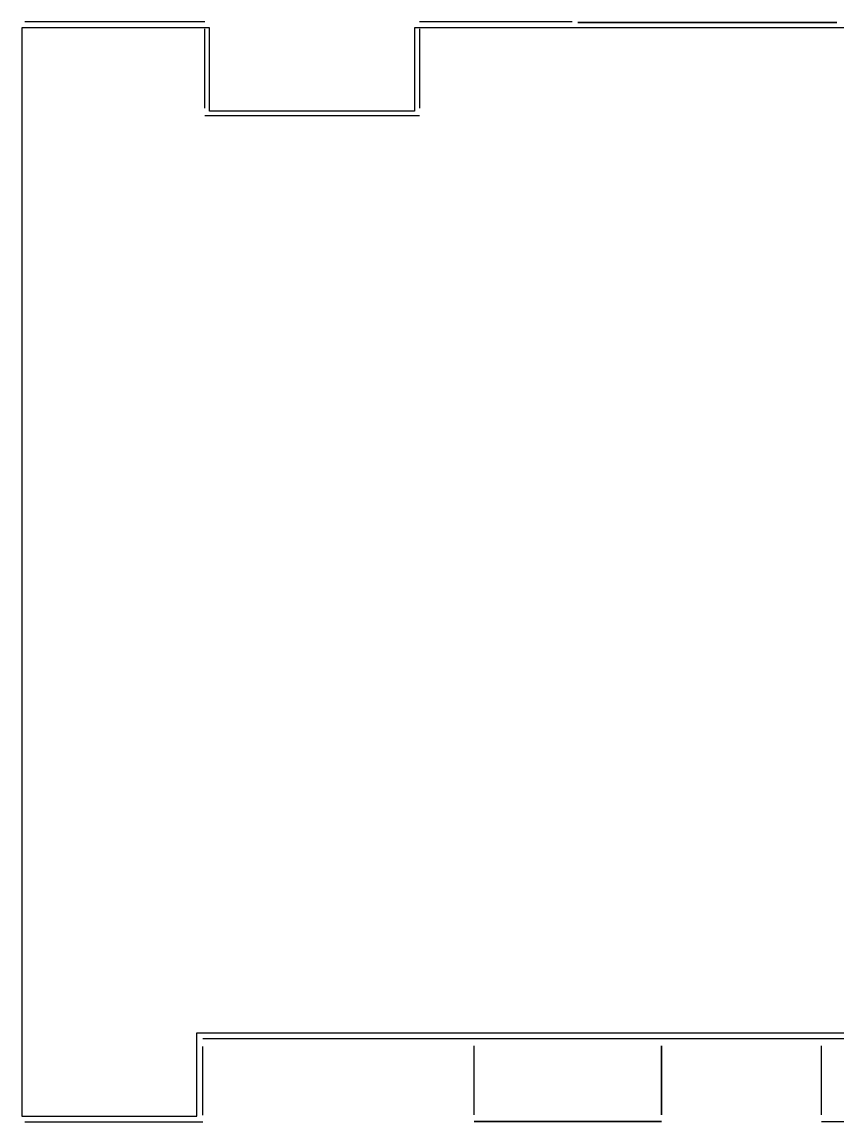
# Model space of a CAD drawing. Header units: millimetres. Extents: x 209 to 37396, y 105 to 19896.
# Drawn here: x 209 to 14874, y 105 to 19896 of the extents above; entities that cross this region are included whole.
import ezdxf

# ---------------------------------------------------------------- set-up
doc = ezdxf.new("R2010")
doc.units = ezdxf.units.MM
for name, color, linetype in [('ALFEIZAR (NO PASANTE)', 7, 'Continuous'), ('ALFEIZAR (PASANTE)', 7, 'Continuous'), ('DINTEL (NO PASANTE)', 7, 'Continuous'), ('DINTEL (PASANTE)', 7, 'Continuous'), ('DURMIENTE (NO PASANTE)', 7, 'Continuous'), ('INPUT ARISTAS SUP. FORJADOS', 7, 'Continuous'), ('LÍNEA COTA DE NIVEL (NO PASANTE)', 7, 'Continuous'), ('LÍNEA COTA DE NIVEL (PASANTE)', 7, 'Continuous'), ('MONTANTES CORTOS (NO PASANTE)', 7, 'Continuous'), ('MONTANTES CORTOS (PASANTE)', 7, 'Continuous'), ('MONTANTES DE ESQUINA (NO PASANTE)', 7, 'Continuous'), ('MONTANTES DE ESQUINA (PASANTE)', 7, 'Continuous'), ('MONTANTES LARGOS (NO PASANTE)', 7, 'Continuous'), ('MONTANTES LARGOS (PASANTE)', 7, 'Continuous'), ('MONTANTES SIMPLES HUECOS (NO PASANTE)', 7, 'Continuous'), ('MONTANTES SIMPLES HUECOS (PASANTE)', 7, 'Continuous'), ('MONTANTES UNION (PASANTE)', 7, 'Continuous'), ('TESTERO (NO PASANTE)', 7, 'Continuous'), ('TESTERO (PASANTE)', 7, 'Continuous')]:
    doc.layers.add(name, color=color, linetype=linetype)
doc.layers.add('DURMIENTE (PASANTE)', color=7, linetype='Continuous', plot=False)

msp = doc.modelspace()

# ---------------------------------------------------------------- linework, layer by layer
at = {"layer": 'ALFEIZAR (NO PASANTE)', "color": 212, "true_color": 0xe300e3}
for p, q in [((3499, 18618, 14340), (3499, 19628, 14340)), ((3499, 18618, 10890), (3499, 19628, 10890)), ((3499, 18618, 7440), (3499, 19628, 7440)), ((3499, 18618, 17790), (3499, 19628, 17790)), ((5290, 18206, 4090), (3930, 18206, 4090)), ((5290, 18206, 15290), (3930, 18206, 15290)), ((5290, 18206, 11840), (3930, 18206, 11840)), ((5290, 18206, 8390), (3930, 18206, 8390)), ((5290, 18206, 18740), (3930, 18206, 18740)), ((7359, 18206, 15290), (6024, 18206, 15290)), ((7359, 18206, 11840), (6024, 18206, 11840)), ((7359, 18206, 8390), (6024, 18206, 8390)), ((7359, 18206, 18740), (6024, 18206, 18740)), ((11714, 379, 4015), (11714, 1389, 4015)), ((9171, 111, 4065), (10781, 111, 4065))]:
    msp.add_line(p, q, dxfattribs=at)
at = {"layer": 'ALFEIZAR (PASANTE)', "color": 212, "true_color": 0xe300e3}
for p, q in [((2525, 19896, 4090), (915, 19896, 4090)), ((2525, 19896, 14440), (915, 19896, 14440)), ((2525, 19896, 17890), (915, 19896, 17890)), ((9948, 19896, 4090), (8338, 19896, 4090)), ((9948, 19896, 14440), (8338, 19896, 14440)), ((9948, 19896, 17890), (8338, 19896, 17890)), ((10842, 19889, 20465), (11692, 19889, 20465)), ((10842, 19889, 6670), (11692, 19889, 6670)), ((10842, 19889, 10120), (11692, 19889, 10120)), ((10842, 19889, 13570), (11692, 19889, 13570)), ((10842, 19889, 3215), (11692, 19889, 3215)), ((10842, 19889, 17020), (11692, 19889, 17020)), ((13392, 19889, 5635), (14242, 19889, 5635)), ((13392, 19889, 12535), (14242, 19889, 12535)), ((13392, 19889, 2180), (14242, 19889, 2180)), ((13392, 19889, 9085), (14242, 19889, 9085)), ((13392, 19889, 15985), (14242, 19889, 15985)), ((13392, 19889, 19430), (14242, 19889, 19430)), ((3844, 1604, 15290), (5354, 1604, 15290)), ((3844, 1604, 11840), (5354, 1604, 11840)), ((3844, 1604, 8390), (5354, 1604, 8390)), ((3844, 1604, 18740), (5354, 1604, 18740)), ((5618, 1604, 15290), (7728, 1604, 15290)), ((5618, 1604, 11840), (7728, 1604, 11840)), ((5618, 1604, 8390), (7728, 1604, 8390)), ((5618, 1604, 18740), (7728, 1604, 18740)), ((8993, 1604, 11840), (11103, 1604, 11840)), ((8993, 1604, 18740), (11103, 1604, 18740)), ((11852, 1604, 15290), (13962, 1604, 15290)), ((11852, 1604, 8390), (13962, 1604, 8390)), ((11852, 1604, 4940), (13962, 1604, 4940)), ((3460, 452, 3990), (3460, 1462, 3990)), ((910, 105, 4090), (2520, 105, 4090))]:
    msp.add_line(p, q, dxfattribs=at)
at = {"layer": 'DINTEL (NO PASANTE)', "color": 181, "true_color": 0xa18eff}
for p, q in [((3499, 18568, 6485), (3499, 19678, 6485)), ((3499, 18618, 16825), (3499, 19628, 16825)), ((3499, 18618, 13375), (3499, 19628, 13375)), ((3499, 18618, 9925), (3499, 19628, 9925)), ((3499, 18618, 20275), (3499, 19628, 20275)), ((7359, 19678, 6485), (7359, 18568, 6485)), ((5290, 18206, 6475), (3930, 18206, 6475)), ((5290, 18206, 16825), (3930, 18206, 16825)), ((5290, 18206, 13375), (3930, 18206, 13375)), ((5290, 18206, 9925), (3930, 18206, 9925)), ((5290, 18206, 20275), (3930, 18206, 20275)), ((7359, 18206, 16825), (6024, 18206, 16825)), ((7359, 18206, 13375), (6024, 18206, 13375)), ((7359, 18206, 9925), (6024, 18206, 9925)), ((7359, 18206, 20275), (6024, 18206, 20275)), ((3844, 1604, 6475), (5354, 1604, 6475)), ((5618, 1604, 6475), (7728, 1604, 6475)), ((11714, 379, 6475), (11714, 1389, 6475)), ((9171, 111, 6475), (10781, 111, 6475))]:
    msp.add_line(p, q, dxfattribs=at)
at = {"layer": 'DINTEL (NO PASANTE)', "color": 212, "true_color": 0xe300e3}
for p, q in [((3844, 1604, 4940), (5354, 1604, 4940)), ((5618, 1604, 4940), (7728, 1604, 4940))]:
    msp.add_line(p, q, dxfattribs=at)
at = {"layer": 'DINTEL (PASANTE)', "color": 181, "true_color": 0xa18eff}
for p, q in [((2525, 19896, 6475), (915, 19896, 6475)), ((2525, 19896, 16825), (915, 19896, 16825)), ((2525, 19896, 13375), (915, 19896, 13375)), ((2525, 19896, 9925), (915, 19896, 9925)), ((2525, 19896, 20275), (915, 19896, 20275)), ((9948, 19896, 6475), (8338, 19896, 6475)), ((9948, 19896, 16825), (8338, 19896, 16825)), ((9948, 19896, 13375), (8338, 19896, 13375)), ((9948, 19896, 9925), (8338, 19896, 9925)), ((9948, 19896, 20275), (8338, 19896, 20275)), ((10842, 19889, 21800), (11692, 19889, 21800)), ((10842, 19889, 4550), (11692, 19889, 4550)), ((10842, 19889, 11455), (11692, 19889, 11455)), ((10842, 19889, 14905), (11692, 19889, 14905)), ((10842, 19889, 8005), (11692, 19889, 8005)), ((10842, 19889, 18355), (11692, 19889, 18355)), ((13392, 19889, 13870), (14242, 19889, 13870)), ((13392, 19889, 3515), (14242, 19889, 3515)), ((13392, 19889, 6970), (14242, 19889, 6970)), ((13392, 19889, 20765), (14242, 19889, 20765)), ((13392, 19889, 10420), (14242, 19889, 10420)), ((13392, 19889, 17320), (14242, 19889, 17320)), ((3844, 1604, 16825), (5354, 1604, 16825)), ((3844, 1604, 13375), (5354, 1604, 13375)), ((3844, 1604, 9925), (5354, 1604, 9925)), ((3844, 1604, 20275), (5354, 1604, 20275)), ((5618, 1604, 16825), (7728, 1604, 16825)), ((5618, 1604, 13375), (7728, 1604, 13375)), ((5618, 1604, 9925), (7728, 1604, 9925)), ((5618, 1604, 20275), (7728, 1604, 20275)), ((8993, 1604, 16835), (11103, 1604, 16835)), ((8993, 1604, 13375), (11103, 1604, 13375)), ((8993, 1604, 9935), (11103, 1604, 9935)), ((8993, 1604, 20275), (11103, 1604, 20275)), ((11852, 1604, 16825), (13962, 1604, 16825)), ((11852, 1604, 13385), (13962, 1604, 13385)), ((11852, 1604, 20285), (13962, 1604, 20285)), ((11852, 1604, 9925), (13962, 1604, 9925)), ((11852, 1604, 6475), (13962, 1604, 6475)), ((3460, 452, 6475), (3460, 1462, 6475)), ((3460, 452, 16835), (3460, 1462, 16835)), ((3460, 452, 13385), (3460, 1462, 13385)), ((3460, 452, 9935), (3460, 1462, 9935)), ((3460, 452, 20285), (3460, 1462, 20285)), ((910, 105, 6475), (2520, 105, 6475)), ((910, 105, 16825), (2520, 105, 16825)), ((910, 105, 13375), (2520, 105, 13375)), ((910, 105, 9925), (2520, 105, 9925)), ((910, 105, 20275), (2520, 105, 20275))]:
    msp.add_line(p, q, dxfattribs=at)
at = {"layer": 'DURMIENTE (NO PASANTE)', "color": 1, "true_color": 0xff0000}
for p, q in [((3499, 18348, 3850), (3499, 19776, 3850)), ((3499, 18348, 14230), (3499, 19776, 14230)), ((3499, 18348, 10780), (3499, 19776, 10780)), ((3499, 18348, 7330), (3499, 19776, 7330)), ((3499, 18348, 17680), (3499, 19776, 17680)), ((7359, 19776, 3850), (7359, 18348, 3850)), ((7359, 19776, 14230), (7359, 18348, 14230)), ((7359, 19776, 10780), (7359, 18348, 10780)), ((7359, 19776, 7330), (7359, 18348, 7330)), ((7359, 19776, 17680), (7359, 18348, 17680)), ((7359, 18206, 3850), (3499, 18206, 3850)), ((7359, 18206, 14230), (3499, 18206, 14230)), ((7359, 18206, 10780), (3499, 18206, 10780)), ((7359, 18206, 7330), (3499, 18206, 7330)), ((7359, 18206, 17680), (3499, 18206, 17680)), ((3460, 1604, 3850), (8200, 1604, 3850)), ((8347, 236, 3850), (8347, 1476, 3850)), ((11714, 236, 3850), (11714, 1476, 3850)), ((14597, 236, 3900), (14597, 1476, 3900)), ((8347, 111, 3850), (11714, 111, 3850)), ((14597, 111, 3900), (17964, 111, 3900))]:
    msp.add_line(p, q, dxfattribs=at)
at = {"layer": 'DURMIENTE (PASANTE)', "color": 1, "true_color": 0xff0000}
for p, q in [((3499, 19896, 3850), (259, 19896, 3850)), ((3499, 19896, 14350), (259, 19896, 14350)), ((3499, 19896, 10900), (259, 19896, 10900)), ((3499, 19896, 7450), (259, 19896, 7450)), ((3499, 19896, 17800), (259, 19896, 17800)), ((10110, 19896, 3850), (7359, 19896, 3850)), ((10110, 19896, 14350), (7359, 19896, 14350)), ((10110, 19896, 10900), (7359, 19896, 10900)), ((10110, 19896, 7450), (7359, 19896, 7450)), ((10110, 19896, 17800), (7359, 19896, 17800)), ((10211, 19889, 1465), (14874, 19889, 1465)), ((10211, 19889, 11940), (14874, 19889, 11940)), ((10211, 19889, 8490), (14874, 19889, 8490)), ((10211, 19889, 22535), (14874, 19889, 22535)), ((10211, 19889, 15390), (14874, 19889, 15390)), ((10211, 19889, 5040), (14874, 19889, 5040)), ((10211, 19889, 18840), (14874, 19889, 18840)), ((3460, 1604, 14350), (8525, 1604, 14350)), ((3460, 1604, 10900), (8525, 1604, 10900)), ((3460, 1604, 7450), (8525, 1604, 7450)), ((3460, 1604, 17800), (8525, 1604, 17800)), ((8625, 1604, 14350), (11635, 1604, 14350)), ((8625, 1604, 10900), (11635, 1604, 10900)), ((8625, 1604, 7450), (11635, 1604, 7450)), ((8625, 1604, 17800), (11635, 1604, 17800)), ((11735, 1604, 14350), (15025, 1604, 14350)), ((11735, 1604, 10900), (15025, 1604, 10900)), ((11735, 1604, 17800), (15025, 1604, 17800)), ((11735, 1604, 7450), (15025, 1604, 7450)), ((11735, 1604, 3850), (14493, 1604, 3850)), ((3460, 225, 3850), (3460, 1462, 3850)), ((3460, 225, 14350), (3460, 1462, 14350)), ((3460, 225, 10900), (3460, 1462, 10900)), ((3460, 225, 7450), (3460, 1462, 7450)), ((3460, 225, 17800), (3460, 1462, 17800)), ((259, 105, 3850), (3460, 105, 3850)), ((259, 105, 14350), (3460, 105, 14350)), ((259, 105, 10900), (3460, 105, 10900)), ((259, 105, 7450), (3460, 105, 7450)), ((259, 105, 17800), (3460, 105, 17800))]:
    msp.add_line(p, q, dxfattribs=at)
at = {"layer": 'INPUT ARISTAS SUP. FORJADOS', "color": 200, "true_color": 0xae00ff}
for points in [[(3355, 210), (3355, 1709), (11666, 1709), (11781, 1709), (14530, 1709), (18031, 1709), (25744, 1709), (25858, 1709), (34145, 1709), (34145, 210), (37291, 210), (37291, 19791), (34145, 19791), (34145, 18291), (25744, 18291), (17891, 18291), (17891, 19791), (7274, 19791), (7274, 18291), (3584, 18291), (3584, 19791), (209, 19791), (209, 210)], [(3355, 210), (3355, 1709), (34145, 1709), (34145, 210), (37291, 210), (37291, 19791), (34145, 19791), (34145, 18291), (17891, 18291), (17891, 19791), (7274, 19791), (7274, 18291), (3584, 18291), (3584, 19791), (209, 19791), (209, 210)], [(3355, 210), (3355, 1709), (34145, 1709), (34145, 210), (37291, 210), (37291, 19791), (34145, 19791), (34145, 18291), (17891, 18291), (17891, 19791), (7274, 19791), (7274, 18291), (3584, 18291), (3584, 19791), (209, 19791), (209, 210)], [(3355, 210), (3355, 1709), (34145, 1709), (34145, 210), (37291, 210), (37291, 19791), (34145, 19791), (34145, 18291), (17891, 18291), (17891, 19791), (7274, 19791), (7274, 18291), (3584, 18291), (3584, 19791), (209, 19791), (209, 210)], [(3355, 210), (3355, 1709), (34145, 1709), (34145, 210), (37291, 210), (37291, 19791), (34145, 19791), (34145, 18291), (17891, 18291), (17891, 19791), (7274, 19791), (7274, 18291), (3584, 18291), (3584, 19791), (209, 19791), (209, 210)], [(3355, 209), (3355, 1709), (11666, 1709), (11781, 1709), (14530, 1709), (18031, 1709), (25744, 1709), (25858, 1709), (34145, 1709), (34145, 209), (37291, 209), (37291, 19791), (34145, 19791), (34145, 18291), (25744, 18291), (17891, 18291), (17891, 19791), (7274, 19791), (7274, 18291), (3584, 18291), (3584, 19791), (209, 19791), (209, 209)]]:
    msp.add_lwpolyline(points, close=True, dxfattribs=at)
at = {"layer": 'LÍNEA COTA DE NIVEL (NO PASANTE)', "color": 120, "true_color": 0x00ffcc}
for p, q in [((3499, 18348, 18920), (3499, 19776, 18920)), ((3499, 18348, 15470), (3499, 19776, 15470)), ((3499, 18348, 12020), (3499, 19776, 12020)), ((3499, 18348, 8570), (3499, 19776, 8570)), ((3499, 18348, 5150), (3499, 19776, 5150)), ((7359, 19776, 18920), (7359, 18348, 18920)), ((7359, 19776, 15470), (7359, 18348, 15470)), ((7359, 19776, 12020), (7359, 18348, 12020)), ((7359, 19776, 8570), (7359, 18348, 8570)), ((7359, 19776, 5150), (7359, 18348, 5150)), ((7359, 18206, 18920), (3499, 18206, 18920)), ((7359, 18206, 15470), (3499, 18206, 15470)), ((7359, 18206, 12020), (3499, 18206, 12020)), ((7359, 18206, 8570), (3499, 18206, 8570)), ((7359, 18206, 5150), (3499, 18206, 5150)), ((3460, 1604, 5150), (8200, 1604, 5150)), ((8347, 236, 5100), (8347, 1476, 5100)), ((11714, 1476, 5100), (11714, 236, 5100)), ((14597, 236, 5150), (14597, 1476, 5150)), ((11714, 111, 5100), (8347, 111, 5100)), ((14597, 111, 5150), (17964, 111, 5150))]:
    msp.add_line(p, q, dxfattribs=at)
at = {"layer": 'LÍNEA COTA DE NIVEL (PASANTE)', "color": 120, "true_color": 0x00ffcc}
for p, q in [((3499, 19896, 18920), (259, 19896, 18920)), ((3499, 19896, 15470), (259, 19896, 15470)), ((3499, 19896, 12020), (259, 19896, 12020)), ((3499, 19896, 8570), (259, 19896, 8570)), ((3499, 19896, 5150), (259, 19896, 5150)), ((10110, 19896, 18920), (7359, 19896, 18920)), ((10110, 19896, 15470), (7359, 19896, 15470)), ((10110, 19896, 12020), (7359, 19896, 12020)), ((10110, 19896, 8570), (7359, 19896, 8570)), ((10110, 19896, 5150), (7359, 19896, 5150)), ((14874, 19889, 20045), (10211, 19889, 20045)), ((14874, 19889, 16590), (10211, 19889, 16590)), ((14874, 19889, 13140), (10211, 19889, 13140)), ((14874, 19889, 9690), (10211, 19889, 9690)), ((14874, 19889, 6240), (10211, 19889, 6240)), ((14874, 19889, 2665), (10211, 19889, 2665)), ((3460, 1604, 18920), (34040, 1604, 18920)), ((3460, 1604, 15470), (34040, 1604, 15470)), ((3460, 1604, 12020), (34040, 1604, 12020)), ((3460, 1604, 8570), (34040, 1604, 8570)), ((11735, 1604, 5150), (14493, 1604, 5150)), ((3460, 225, 18920), (3460, 1462, 18920)), ((3460, 225, 15470), (3460, 1462, 15470)), ((3460, 225, 12020), (3460, 1462, 12020)), ((3460, 225, 8570), (3460, 1462, 8570)), ((3460, 225, 5150), (3460, 1462, 5150)), ((259, 105, 18920), (3460, 105, 18920)), ((259, 105, 15470), (3460, 105, 15470)), ((259, 105, 12020), (3460, 105, 12020)), ((259, 105, 8570), (3460, 105, 8570)), ((259, 105, 5150), (3460, 105, 5150))]:
    msp.add_line(p, q, dxfattribs=at)
at = {"layer": 'MONTANTES CORTOS (NO PASANTE)', "color": 180, "true_color": 0x3a00ff}
for p, q in [((3499, 19628, 6475), (3499, 19628, 6895)), ((7359, 19555, 6475), (7359, 19555, 6895)), ((3499, 19335, 6475), (3499, 19335, 6895)), ((3499, 19335, 16825), (3499, 19335, 17245)), ((3499, 19335, 14230), (3499, 19335, 14340)), ((3499, 19335, 13375), (3499, 19335, 13795)), ((3499, 19335, 10780), (3499, 19335, 10890)), ((3499, 19335, 9925), (3499, 19335, 10345)), ((3499, 19335, 7330), (3499, 19335, 7440)), ((3499, 19335, 20275), (3499, 19335, 21070)), ((3499, 19335, 17680), (3499, 19335, 17790)), ((7359, 19062, 6475), (7359, 19062, 6895)), ((3499, 18710, 6475), (3499, 18710, 6895)), ((3499, 18710, 16825), (3499, 18710, 17245)), ((3499, 18710, 14230), (3499, 18710, 14340)), ((3499, 18710, 13375), (3499, 18710, 13795)), ((3499, 18710, 10780), (3499, 18710, 10890)), ((3499, 18710, 9925), (3499, 18710, 10345)), ((3499, 18710, 7330), (3499, 18710, 7440)), ((3499, 18710, 20275), (3499, 18710, 21070)), ((3499, 18710, 17680), (3499, 18710, 17790)), ((3499, 18618, 6475), (3499, 18618, 6895)), ((4305, 18206, 6475), (4305, 18206, 6895)), ((4305, 18206, 3850), (4305, 18206, 4090)), ((4305, 18206, 16825), (4305, 18206, 17245)), ((4305, 18206, 14230), (4305, 18206, 15290)), ((4305, 18206, 13375), (4305, 18206, 13795)), ((4305, 18206, 10780), (4305, 18206, 11840)), ((4305, 18206, 9925), (4305, 18206, 10345)), ((4305, 18206, 7330), (4305, 18206, 8390)), ((4305, 18206, 20275), (4305, 18206, 21070)), ((4305, 18206, 17680), (4305, 18206, 18740)), ((4681, 18206, 6475), (4681, 18206, 6895)), ((4681, 18206, 3850), (4681, 18206, 4090)), ((4681, 18206, 16825), (4681, 18206, 17245)), ((4681, 18206, 14230), (4681, 18206, 15290)), ((4681, 18206, 13375), (4681, 18206, 13795)), ((4681, 18206, 10780), (4681, 18206, 11840)), ((4681, 18206, 9925), (4681, 18206, 10345)), ((4681, 18206, 7330), (4681, 18206, 8390)), ((4681, 18206, 20275), (4681, 18206, 21070)), ((4681, 18206, 17680), (4681, 18206, 18740)), ((6606, 18206, 16825), (6606, 18206, 17245)), ((6606, 18206, 14230), (6606, 18206, 15290)), ((6606, 18206, 13375), (6606, 18206, 13795)), ((6606, 18206, 10780), (6606, 18206, 11840)), ((6606, 18206, 9925), (6606, 18206, 10345)), ((6606, 18206, 7330), (6606, 18206, 8390)), ((6606, 18206, 20275), (6606, 18206, 21070)), ((6606, 18206, 17680), (6606, 18206, 18740)), ((7189, 18206, 16825), (7189, 18206, 17245)), ((7189, 18206, 14230), (7189, 18206, 15290)), ((7189, 18206, 13375), (7189, 18206, 13795)), ((7189, 18206, 10780), (7189, 18206, 11840)), ((7189, 18206, 9925), (7189, 18206, 10345)), ((7189, 18206, 7330), (7189, 18206, 8390)), ((7189, 18206, 20275), (7189, 18206, 21070)), ((7189, 18206, 17680), (7189, 18206, 18740)), ((4327, 1604, 6475), (4327, 1604, 6895)), ((4327, 1604, 3850), (4327, 1604, 4940)), ((4810, 1604, 6475), (4810, 1604, 6895)), ((4810, 1604, 3850), (4810, 1604, 4940)), ((6064, 1604, 6475), (6064, 1604, 6895)), ((6064, 1604, 3850), (6064, 1604, 4940)), ((6691, 1604, 6475), (6691, 1604, 6895)), ((6691, 1604, 3850), (6691, 1604, 4940)), ((7318, 1604, 6475), (7318, 1604, 6895)), ((7318, 1604, 3850), (7318, 1604, 4940)), ((11714, 1217, 6475), (11714, 1217, 6895)), ((11714, 798, 6475), (11714, 798, 6895)), ((9307, 111, 3850), (9307, 111, 4065)), ((9307, 111, 6475), (9307, 111, 6895)), ((9934, 111, 3850), (9934, 111, 4065)), ((9934, 111, 6475), (9934, 111, 6895)), ((10563, 111, 3850), (10563, 111, 4065)), ((10563, 111, 6475), (10563, 111, 6895))]:
    msp.add_line(p, q, dxfattribs=at)
at = {"layer": 'MONTANTES CORTOS (PASANTE)', "color": 180, "true_color": 0x3a00ff}
for p, q in [((1466, 19896, 6475), (1466, 19896, 7325)), ((1466, 19896, 3850), (1466, 19896, 4090)), ((1466, 19896, 16825), (1466, 19896, 17675)), ((1466, 19896, 13375), (1466, 19896, 14225)), ((1466, 19896, 9925), (1466, 19896, 10775)), ((1466, 19896, 20275), (1466, 19896, 21045)), ((1996, 19896, 6475), (1996, 19896, 7325)), ((1996, 19896, 3850), (1996, 19896, 4090)), ((1996, 19896, 16825), (1996, 19896, 17675)), ((1996, 19896, 13375), (1996, 19896, 14225)), ((1996, 19896, 9925), (1996, 19896, 10775)), ((1996, 19896, 20275), (1996, 19896, 21045)), ((8519, 19896, 6475), (8519, 19896, 7325)), ((8519, 19896, 3850), (8519, 19896, 4090)), ((8519, 19896, 16825), (8519, 19896, 17675)), ((8519, 19896, 13375), (8519, 19896, 14225)), ((8519, 19896, 9925), (8519, 19896, 10775)), ((8519, 19896, 20275), (8519, 19896, 21045)), ((9146, 19896, 6475), (9146, 19896, 7325)), ((9146, 19896, 3850), (9146, 19896, 4090)), ((9146, 19896, 16825), (9146, 19896, 17675)), ((9146, 19896, 13375), (9146, 19896, 14225)), ((9146, 19896, 9925), (9146, 19896, 10775)), ((9146, 19896, 20275), (9146, 19896, 21045)), ((9773, 19896, 6475), (9773, 19896, 7325)), ((9773, 19896, 3850), (9773, 19896, 4090)), ((9773, 19896, 16825), (9773, 19896, 17675)), ((9773, 19896, 13375), (9773, 19896, 14225)), ((9773, 19896, 9925), (9773, 19896, 10775)), ((9773, 19896, 20275), (9773, 19896, 21045)), ((11418, 19889, 11940), (11418, 19889, 13570)), ((11418, 19889, 18840), (11418, 19889, 20465)), ((11418, 19889, 21800), (11418, 19889, 22410)), ((11418, 19889, 1465), (11418, 19889, 3215)), ((11418, 19889, 8490), (11418, 19889, 10120)), ((11418, 19889, 11455), (11418, 19889, 11815)), ((11418, 19889, 4550), (11418, 19889, 4915)), ((11418, 19889, 14905), (11418, 19889, 15265)), ((11418, 19889, 15390), (11418, 19889, 17020)), ((11418, 19889, 18355), (11418, 19889, 18715)), ((11418, 19889, 8005), (11418, 19889, 8365)), ((11418, 19889, 5040), (11418, 19889, 6670)), ((13926, 19889, 1465), (13926, 19889, 2180)), ((13926, 19889, 5040), (13926, 19889, 5635)), ((13926, 19889, 3515), (13926, 19889, 4915)), ((13926, 19889, 11940), (13926, 19889, 12535)), ((13926, 19889, 18840), (13926, 19889, 19430)), ((13926, 19889, 20765), (13926, 19889, 22410)), ((13926, 19889, 8490), (13926, 19889, 9085)), ((13926, 19889, 10420), (13926, 19889, 11815)), ((13926, 19889, 13870), (13926, 19889, 15265)), ((13926, 19889, 15390), (13926, 19889, 15985)), ((13926, 19889, 17320), (13926, 19889, 18715)), ((13926, 19889, 6970), (13926, 19889, 8365)), ((4327, 1604, 16825), (4327, 1604, 17675)), ((4327, 1604, 14350), (4327, 1604, 15290)), ((4327, 1604, 13375), (4327, 1604, 14225)), ((4327, 1604, 10900), (4327, 1604, 11840)), ((4327, 1604, 9925), (4327, 1604, 10775)), ((4327, 1604, 7450), (4327, 1604, 8390)), ((4327, 1604, 20275), (4327, 1604, 21045)), ((4327, 1604, 17800), (4327, 1604, 18740)), ((4810, 1604, 16825), (4810, 1604, 17675)), ((4810, 1604, 14350), (4810, 1604, 15290)), ((4810, 1604, 13375), (4810, 1604, 14225)), ((4810, 1604, 10900), (4810, 1604, 11840)), ((4810, 1604, 9925), (4810, 1604, 10775)), ((4810, 1604, 7450), (4810, 1604, 8390)), ((4810, 1604, 20275), (4810, 1604, 21045)), ((4810, 1604, 17800), (4810, 1604, 18740)), ((6064, 1604, 16825), (6064, 1604, 17675)), ((6064, 1604, 14350), (6064, 1604, 15290)), ((6064, 1604, 13375), (6064, 1604, 14225)), ((6064, 1604, 10900), (6064, 1604, 11840)), ((6064, 1604, 9925), (6064, 1604, 10775)), ((6064, 1604, 7450), (6064, 1604, 8390)), ((6064, 1604, 20275), (6064, 1604, 21045)), ((6064, 1604, 17800), (6064, 1604, 18740)), ((6691, 1604, 16825), (6691, 1604, 17675)), ((6691, 1604, 14350), (6691, 1604, 15290)), ((6691, 1604, 13375), (6691, 1604, 14225)), ((6691, 1604, 10900), (6691, 1604, 11840)), ((6691, 1604, 9925), (6691, 1604, 10775)), ((6691, 1604, 7450), (6691, 1604, 8390)), ((6691, 1604, 20275), (6691, 1604, 21045)), ((6691, 1604, 17800), (6691, 1604, 18740)), ((7318, 1604, 16825), (7318, 1604, 17675)), ((7318, 1604, 14350), (7318, 1604, 15290)), ((7318, 1604, 13375), (7318, 1604, 14225)), ((7318, 1604, 10900), (7318, 1604, 11840)), ((7318, 1604, 9925), (7318, 1604, 10775)), ((7318, 1604, 7450), (7318, 1604, 8390)), ((7318, 1604, 20275), (7318, 1604, 21045)), ((7318, 1604, 17800), (7318, 1604, 18740)), ((9171, 1604, 16825), (9171, 1604, 17675)), ((9171, 1604, 13375), (9171, 1604, 14225)), ((9171, 1604, 10900), (9171, 1604, 11840)), ((9171, 1604, 9925), (9171, 1604, 10775)), ((9171, 1604, 20275), (9171, 1604, 21045)), ((9171, 1604, 17800), (9171, 1604, 18740)), ((9799, 1604, 16825), (9799, 1604, 17675)), ((9799, 1604, 13375), (9799, 1604, 14225)), ((9799, 1604, 10900), (9799, 1604, 11840)), ((9799, 1604, 9925), (9799, 1604, 10775)), ((9799, 1604, 20275), (9799, 1604, 21045)), ((9799, 1604, 17800), (9799, 1604, 18740)), ((10428, 1604, 16825), (10428, 1604, 17675)), ((10428, 1604, 13375), (10428, 1604, 14225)), ((10428, 1604, 10900), (10428, 1604, 11840)), ((10428, 1604, 9925), (10428, 1604, 10775)), ((10428, 1604, 20275), (10428, 1604, 21045)), ((10428, 1604, 17800), (10428, 1604, 18740)), ((10781, 1604, 16825), (10781, 1604, 17675)), ((10781, 1604, 13375), (10781, 1604, 14225)), ((10781, 1604, 10900), (10781, 1604, 11840)), ((10781, 1604, 9925), (10781, 1604, 10775)), ((10781, 1604, 20275), (10781, 1604, 21045)), ((10781, 1604, 17800), (10781, 1604, 18740)), ((12208, 1604, 16825), (12208, 1604, 17675)), ((12208, 1604, 14350), (12208, 1604, 15290)), ((12208, 1604, 13375), (12208, 1604, 14225)), ((12208, 1604, 20275), (12208, 1604, 21045)), ((12208, 1604, 9925), (12208, 1604, 10775)), ((12208, 1604, 7450), (12208, 1604, 8390)), ((12208, 1604, 6475), (12208, 1604, 7325)), ((12208, 1604, 3850), (12208, 1604, 4940)), ((12564, 1604, 16825), (12564, 1604, 17675)), ((12564, 1604, 14350), (12564, 1604, 15290)), ((12564, 1604, 13375), (12564, 1604, 14225)), ((12564, 1604, 20275), (12564, 1604, 21045)), ((12564, 1604, 9925), (12564, 1604, 10775)), ((12564, 1604, 7450), (12564, 1604, 8390)), ((12564, 1604, 6475), (12564, 1604, 7325)), ((12564, 1604, 3850), (12564, 1604, 4940)), ((13191, 1604, 16825), (13191, 1604, 17675)), ((13191, 1604, 14350), (13191, 1604, 15290)), ((13191, 1604, 13375), (13191, 1604, 14225)), ((13191, 1604, 20275), (13191, 1604, 21045)), ((13191, 1604, 9925), (13191, 1604, 10775)), ((13191, 1604, 7450), (13191, 1604, 8390)), ((13191, 1604, 6475), (13191, 1604, 7325)), ((13191, 1604, 3850), (13191, 1604, 4940)), ((13818, 1604, 16825), (13818, 1604, 17675)), ((13818, 1604, 14350), (13818, 1604, 15290)), ((13818, 1604, 13375), (13818, 1604, 14225)), ((13818, 1604, 20275), (13818, 1604, 21045)), ((13818, 1604, 9925), (13818, 1604, 10775)), ((13818, 1604, 7450), (13818, 1604, 8390)), ((13818, 1604, 6475), (13818, 1604, 7325)), ((13818, 1604, 3850), (13818, 1604, 4940)), ((3460, 957, 6475), (3460, 957, 7325)), ((3460, 957, 3850), (3460, 957, 3990)), ((3460, 957, 16825), (3460, 957, 17675)), ((3460, 957, 13375), (3460, 957, 14225)), ((3460, 957, 9925), (3460, 957, 10775)), ((3460, 957, 20275), (3460, 957, 21045)), ((1046, 105, 6475), (1046, 105, 7325)), ((1046, 105, 3850), (1046, 105, 4090)), ((1046, 105, 16825), (1046, 105, 17675)), ((1046, 105, 13375), (1046, 105, 14225)), ((1046, 105, 9925), (1046, 105, 10775)), ((1046, 105, 20275), (1046, 105, 21045)), ((1673, 105, 6475), (1673, 105, 7325)), ((1673, 105, 3850), (1673, 105, 4090)), ((1673, 105, 16825), (1673, 105, 17675)), ((1673, 105, 13375), (1673, 105, 14225)), ((1673, 105, 9925), (1673, 105, 10775)), ((1673, 105, 20275), (1673, 105, 21045)), ((2300, 105, 6475), (2300, 105, 7325)), ((2300, 105, 3850), (2300, 105, 4090)), ((2300, 105, 16825), (2300, 105, 17675)), ((2300, 105, 13375), (2300, 105, 14225)), ((2300, 105, 9925), (2300, 105, 10775)), ((2300, 105, 20275), (2300, 105, 21045))]:
    msp.add_line(p, q, dxfattribs=at)
at = {"layer": 'MONTANTES DE ESQUINA (NO PASANTE)', "color": 143, "true_color": 0x34b0d9}
for p, q in [((3499, 18206, 3850), (3499, 18206, 6895)), ((3499, 18206, 14230), (3499, 18206, 17245)), ((3499, 18206, 10780), (3499, 18206, 13795)), ((3499, 18206, 7330), (3499, 18206, 10345)), ((3499, 18206, 17680), (3499, 18206, 21070)), ((7359, 18206, 3850), (7359, 18206, 6895)), ((7359, 18206, 14230), (7359, 18206, 17245)), ((7359, 18206, 10780), (7359, 18206, 13795)), ((7359, 18206, 7330), (7359, 18206, 10345)), ((7359, 18206, 17680), (7359, 18206, 21070)), ((3460, 1604, 3850), (3460, 1604, 6895)), ((8200, 1604, 3850), (8200, 1604, 6895)), ((8347, 111, 3850), (8347, 111, 6895)), ((11714, 111, 3850), (11714, 111, 6895)), ((14597, 111, 3900), (14597, 111, 6945))]:
    msp.add_line(p, q, dxfattribs=at)
at = {"layer": 'MONTANTES DE ESQUINA (PASANTE)', "color": 143, "true_color": 0x34b0d9}
for p, q in [((3499, 19896, 3850), (3499, 19896, 7325)), ((3499, 19896, 14350), (3499, 19896, 17675)), ((3499, 19896, 10900), (3499, 19896, 14225)), ((3499, 19896, 7450), (3499, 19896, 10775)), ((3499, 19896, 17800), (3499, 19896, 21045)), ((7359, 19896, 3850), (7359, 19896, 7325)), ((7359, 19896, 14350), (7359, 19896, 17675)), ((7359, 19896, 10900), (7359, 19896, 14225)), ((7359, 19896, 7450), (7359, 19896, 10775)), ((7359, 19896, 17800), (7359, 19896, 21045)), ((3460, 1604, 14350), (3460, 1604, 17675)), ((3460, 1604, 10900), (3460, 1604, 14225)), ((3460, 1604, 7450), (3460, 1604, 10775)), ((3460, 1604, 17800), (3460, 1604, 21045)), ((11735, 1604, 3850), (11735, 1604, 7325)), ((14493, 1604, 3850), (14493, 1604, 7325)), ((3460, 105, 3850), (3460, 105, 7325)), ((3460, 105, 14350), (3460, 105, 17675)), ((3460, 105, 10900), (3460, 105, 14225)), ((3460, 105, 7450), (3460, 105, 10775)), ((3460, 105, 17800), (3460, 105, 21045))]:
    msp.add_line(p, q, dxfattribs=at)
at = {"layer": 'MONTANTES DE ESQUINA (PASANTE)', "color": 100, "true_color": 0x00ff25}
for p, q in [((3460, 1462, 3850), (3460, 1462, 7325)), ((3460, 1462, 14350), (3460, 1462, 17675)), ((3460, 1462, 10900), (3460, 1462, 14225)), ((3460, 1462, 7450), (3460, 1462, 10775)), ((3460, 1462, 17800), (3460, 1462, 21045)), ((3460, 225, 3850), (3460, 225, 7325)), ((3460, 225, 14350), (3460, 225, 17675)), ((3460, 225, 10900), (3460, 225, 14225)), ((3460, 225, 7450), (3460, 225, 10775)), ((3460, 225, 17800), (3460, 225, 21045))]:
    msp.add_line(p, q, dxfattribs=at)
at = {"layer": 'MONTANTES LARGOS (NO PASANTE)', "color": 100, "true_color": 0x00ff25}
for p, q in [((3499, 19776, 3850), (3499, 19776, 6895)), ((3499, 19776, 14230), (3499, 19776, 17245)), ((3499, 19776, 10780), (3499, 19776, 13795)), ((3499, 19776, 7330), (3499, 19776, 10345)), ((3499, 19776, 17680), (3499, 19776, 21070)), ((7359, 19776, 3850), (7359, 19776, 6895)), ((7359, 19776, 14230), (7359, 19776, 17245)), ((7359, 19776, 10780), (7359, 19776, 13795)), ((7359, 19776, 7330), (7359, 19776, 10345)), ((7359, 19776, 17680), (7359, 19776, 21070)), ((7359, 19555, 14230), (7359, 19555, 17245)), ((7359, 19555, 10780), (7359, 19555, 13795)), ((7359, 19555, 7330), (7359, 19555, 10345)), ((7359, 19555, 17680), (7359, 19555, 21070)), ((7359, 19062, 14230), (7359, 19062, 17245)), ((7359, 19062, 10780), (7359, 19062, 13795)), ((7359, 19062, 7330), (7359, 19062, 10345)), ((7359, 19062, 17680), (7359, 19062, 21070)), ((7359, 18568, 14230), (7359, 18568, 17245)), ((7359, 18568, 10780), (7359, 18568, 13795)), ((7359, 18568, 7330), (7359, 18568, 10345)), ((7359, 18568, 17680), (7359, 18568, 21070)), ((3499, 18348, 3850), (3499, 18348, 6895)), ((3499, 18348, 14230), (3499, 18348, 17245)), ((3499, 18348, 10780), (3499, 18348, 13795)), ((3499, 18348, 7330), (3499, 18348, 10345)), ((3499, 18348, 17680), (3499, 18348, 21070)), ((7359, 18348, 3850), (7359, 18348, 6895)), ((7359, 18348, 14230), (7359, 18348, 17245)), ((7359, 18348, 10780), (7359, 18348, 13795)), ((7359, 18348, 7330), (7359, 18348, 10345)), ((7359, 18348, 17680), (7359, 18348, 21070)), ((5612, 18206, 3850), (5612, 18206, 6895)), ((5612, 18206, 14230), (5612, 18206, 17245)), ((5612, 18206, 10780), (5612, 18206, 13795)), ((5612, 18206, 7330), (5612, 18206, 10345)), ((5612, 18206, 17680), (5612, 18206, 21070)), ((5934, 18206, 3850), (5934, 18206, 6895)), ((5934, 18206, 14230), (5934, 18206, 17245)), ((5934, 18206, 10780), (5934, 18206, 13795)), ((5934, 18206, 7330), (5934, 18206, 10345)), ((5934, 18206, 17680), (5934, 18206, 21070)), ((6024, 18206, 3850), (6024, 18206, 6895)), ((6606, 18206, 3850), (6606, 18206, 6895)), ((7189, 18206, 3850), (7189, 18206, 6895)), ((3575, 1604, 3850), (3575, 1604, 6895)), ((8126, 1604, 3850), (8126, 1604, 6895)), ((8347, 1476, 3850), (8347, 1476, 6895)), ((11714, 1476, 6895), (11714, 1476, 3850)), ((14597, 1476, 3900), (14597, 1476, 6945)), ((8347, 236, 3850), (8347, 236, 6895)), ((11714, 236, 3850), (11714, 236, 6895)), ((14597, 236, 3900), (14597, 236, 6945)), ((8625, 111, 3850), (8625, 111, 6895)), ((8993, 111, 3850), (8993, 111, 6895)), ((8993, 111, 3995), (8993, 111, 6895)), ((11103, 111, 3850), (11103, 111, 6895)), ((11420, 111, 3850), (11420, 111, 6895)), ((11635, 111, 3850), (11635, 111, 6895))]:
    msp.add_line(p, q, dxfattribs=at)
at = {"layer": 'MONTANTES LARGOS (NO PASANTE)', "color": 114, "true_color": 0x00a851}
for p, q in [((8347, 767, 3850), (8347, 767, 6895)), ((14597, 767, 3900), (14597, 767, 6945))]:
    msp.add_line(p, q, dxfattribs=at)
at = {"layer": 'MONTANTES LARGOS (PASANTE)', "color": 100, "true_color": 0x00ff25}
for p, q in [((259, 19896, 3850), (259, 19896, 7325)), ((259, 19896, 14350), (259, 19896, 17675)), ((259, 19896, 10900), (259, 19896, 14225)), ((259, 19896, 7450), (259, 19896, 10775)), ((259, 19896, 17800), (259, 19896, 21045)), ((587, 19896, 3850), (587, 19896, 7325)), ((587, 19896, 14350), (587, 19896, 17675)), ((587, 19896, 10900), (587, 19896, 14225)), ((587, 19896, 7450), (587, 19896, 10775)), ((587, 19896, 17800), (587, 19896, 21045)), ((2720, 19896, 3850), (2720, 19896, 7325)), ((2720, 19896, 14350), (2720, 19896, 17675)), ((2720, 19896, 10900), (2720, 19896, 14225)), ((2720, 19896, 7450), (2720, 19896, 10775)), ((2720, 19896, 17800), (2720, 19896, 21045)), ((3110, 19896, 3850), (3110, 19896, 7325)), ((3110, 19896, 14350), (3110, 19896, 17675)), ((3110, 19896, 10900), (3110, 19896, 14225)), ((3110, 19896, 7450), (3110, 19896, 10775)), ((3110, 19896, 17800), (3110, 19896, 21045)), ((7848, 19896, 3850), (7848, 19896, 7325)), ((7848, 19896, 14350), (7848, 19896, 17675)), ((7848, 19896, 10900), (7848, 19896, 14225)), ((7848, 19896, 7450), (7848, 19896, 10775)), ((7848, 19896, 17800), (7848, 19896, 21045)), ((10110, 19896, 3850), (10110, 19896, 7325)), ((10110, 19896, 14350), (10110, 19896, 17675)), ((10110, 19896, 10900), (10110, 19896, 14225)), ((10110, 19896, 7450), (10110, 19896, 10775)), ((10110, 19896, 17800), (10110, 19896, 21045)), ((10211, 19889, 1465), (10211, 19889, 4915)), ((10211, 19889, 18840), (10211, 19889, 22410)), ((10211, 19889, 22535), (10211, 19889, 24620)), ((10211, 19889, 11940), (10211, 19889, 15265)), ((10211, 19889, 5040), (10211, 19889, 8365)), ((10211, 19889, 8490), (10211, 19889, 11815)), ((10211, 19889, 15390), (10211, 19889, 18715)), ((10842, 19889, 22535), (10842, 19889, 24620)), ((11418, 19889, 22535), (11418, 19889, 24620)), ((11692, 19889, 22535), (11692, 19889, 24620)), ((12045, 19889, 18840), (12045, 19889, 22410)), ((12045, 19889, 22535), (12045, 19889, 24620)), ((12045, 19889, 8490), (12045, 19889, 11815)), ((12045, 19889, 11940), (12045, 19889, 15265)), ((12045, 19889, 1465), (12045, 19889, 4915)), ((12045, 19889, 15390), (12045, 19889, 18715)), ((12045, 19889, 5040), (12045, 19889, 8365)), ((12672, 19889, 1465), (12672, 19889, 4915)), ((12672, 19889, 11940), (12672, 19889, 15265)), ((12672, 19889, 18840), (12672, 19889, 22410)), ((12672, 19889, 8490), (12672, 19889, 11815)), ((12672, 19889, 22535), (12672, 19889, 24620)), ((12672, 19889, 15390), (12672, 19889, 18715)), ((12672, 19889, 5040), (12672, 19889, 8365)), ((13032, 19889, 1465), (13032, 19889, 4915)), ((13032, 19889, 18840), (13032, 19889, 22410)), ((13032, 19889, 8490), (13032, 19889, 11815)), ((13032, 19889, 11940), (13032, 19889, 15265)), ((13032, 19889, 22535), (13032, 19889, 24620)), ((13032, 19889, 15390), (13032, 19889, 18715)), ((13032, 19889, 5040), (13032, 19889, 8365)), ((13392, 19889, 22535), (13392, 19889, 24620)), ((13926, 19889, 22535), (13926, 19889, 24620)), ((14242, 19889, 22535), (14242, 19889, 24620)), ((14400, 19889, 1465), (14400, 19889, 4915)), ((14400, 19889, 5040), (14400, 19889, 8365)), ((14400, 19889, 22535), (14400, 19889, 24620)), ((14400, 19889, 8490), (14400, 19889, 11815)), ((14400, 19889, 11940), (14400, 19889, 15265)), ((14400, 19889, 15390), (14400, 19889, 18715)), ((14400, 19889, 18840), (14400, 19889, 22410)), ((14874, 19889, 5040), (14874, 19889, 8365)), ((14874, 19889, 1465), (14874, 19889, 4915)), ((14874, 19889, 18840), (14874, 19889, 22410)), ((14874, 19889, 22535), (14874, 19889, 24620)), ((14874, 19889, 8490), (14874, 19889, 11815)), ((14874, 19889, 11940), (14874, 19889, 15265)), ((14874, 19889, 15390), (14874, 19889, 18715)), ((3575, 1604, 14350), (3575, 1604, 17675)), ((3575, 1604, 10900), (3575, 1604, 14225)), ((3575, 1604, 7450), (3575, 1604, 10775)), ((3575, 1604, 17800), (3575, 1604, 21045)), ((8126, 1604, 14350), (8126, 1604, 17675)), ((8126, 1604, 10900), (8126, 1604, 14225)), ((8126, 1604, 7450), (8126, 1604, 10775)), ((8126, 1604, 17800), (8126, 1604, 21045)), ((14493, 1604, 14350), (14493, 1604, 17675)), ((14493, 1604, 10900), (14493, 1604, 14225)), ((14493, 1604, 17800), (14493, 1604, 21045)), ((14493, 1604, 7450), (14493, 1604, 10775)), ((259, 105, 3850), (259, 105, 7325)), ((259, 105, 14350), (259, 105, 17675)), ((259, 105, 10900), (259, 105, 14225)), ((259, 105, 7450), (259, 105, 10775)), ((259, 105, 17800), (259, 105, 21045)), ((585, 105, 3850), (585, 105, 7325)), ((585, 105, 14350), (585, 105, 17675)), ((585, 105, 10900), (585, 105, 14225)), ((585, 105, 7450), (585, 105, 10775)), ((585, 105, 17800), (585, 105, 21045)), ((2990, 105, 3850), (2990, 105, 7325)), ((2990, 105, 14350), (2990, 105, 17675)), ((2990, 105, 10900), (2990, 105, 14225)), ((2990, 105, 7450), (2990, 105, 10775)), ((2990, 105, 17800), (2990, 105, 21045))]:
    msp.add_line(p, q, dxfattribs=at)
at = {"layer": 'MONTANTES SIMPLES HUECOS (NO PASANTE)', "color": 30, "true_color": 0xf58c14}
for p, q in [((3499, 19678, 3850), (3499, 19678, 6895)), ((3499, 19628, 14230), (3499, 19628, 17245)), ((3499, 19628, 10780), (3499, 19628, 13795)), ((3499, 19628, 7330), (3499, 19628, 10345)), ((3499, 19628, 17680), (3499, 19628, 21070)), ((7359, 19678, 3850), (7359, 19678, 6895)), ((3499, 18618, 14230), (3499, 18618, 17245)), ((3499, 18618, 10780), (3499, 18618, 13795)), ((3499, 18618, 7330), (3499, 18618, 10345)), ((3499, 18618, 17680), (3499, 18618, 21070)), ((3499, 18568, 3850), (3499, 18568, 6895)), ((7359, 18568, 3850), (7359, 18568, 6895)), ((3930, 18206, 3850), (3930, 18206, 6895)), ((3930, 18206, 14230), (3930, 18206, 17245)), ((3930, 18206, 10780), (3930, 18206, 13795)), ((3930, 18206, 7330), (3930, 18206, 10345)), ((3930, 18206, 17680), (3930, 18206, 21070)), ((5290, 18206, 3850), (5290, 18206, 6895)), ((5290, 18206, 14230), (5290, 18206, 17245)), ((5290, 18206, 10780), (5290, 18206, 13795)), ((5290, 18206, 7330), (5290, 18206, 10345)), ((5290, 18206, 17680), (5290, 18206, 21070)), ((6024, 18206, 14230), (6024, 18206, 17245)), ((6024, 18206, 10780), (6024, 18206, 13795)), ((6024, 18206, 7330), (6024, 18206, 10345)), ((6024, 18206, 17680), (6024, 18206, 21070)), ((3844, 1604, 3850), (3844, 1604, 6895)), ((5354, 1604, 3850), (5354, 1604, 6895)), ((5618, 1604, 3850), (5618, 1604, 6895)), ((7728, 1604, 3850), (7728, 1604, 6895)), ((11714, 1389, 3850), (11714, 1389, 6895)), ((11714, 379, 3850), (11714, 379, 6895)), ((9171, 111, 3850), (9171, 111, 6895)), ((10781, 111, 3850), (10781, 111, 6895))]:
    msp.add_line(p, q, dxfattribs=at)
at = {"layer": 'MONTANTES SIMPLES HUECOS (PASANTE)', "color": 30, "true_color": 0xf58c14}
for p, q in [((915, 19896, 3850), (915, 19896, 7325)), ((915, 19896, 14350), (915, 19896, 17675)), ((915, 19896, 10900), (915, 19896, 14225)), ((915, 19896, 7450), (915, 19896, 10775)), ((915, 19896, 17800), (915, 19896, 21045)), ((2525, 19896, 3850), (2525, 19896, 7325)), ((2525, 19896, 14350), (2525, 19896, 17675)), ((2525, 19896, 10900), (2525, 19896, 14225)), ((2525, 19896, 7450), (2525, 19896, 10775)), ((2525, 19896, 17800), (2525, 19896, 21045)), ((8338, 19896, 3850), (8338, 19896, 7325)), ((8338, 19896, 14350), (8338, 19896, 17675)), ((8338, 19896, 10900), (8338, 19896, 14225)), ((8338, 19896, 7450), (8338, 19896, 10775)), ((8338, 19896, 17800), (8338, 19896, 21045)), ((9948, 19896, 3850), (9948, 19896, 7325)), ((9948, 19896, 14350), (9948, 19896, 17675)), ((9948, 19896, 10900), (9948, 19896, 14225)), ((9948, 19896, 7450), (9948, 19896, 10775)), ((9948, 19896, 17800), (9948, 19896, 21045)), ((10842, 19889, 1465), (10842, 19889, 4915)), ((10842, 19889, 8490), (10842, 19889, 11815)), ((10842, 19889, 11940), (10842, 19889, 15265)), ((10842, 19889, 15390), (10842, 19889, 18715)), ((10842, 19889, 5040), (10842, 19889, 8365)), ((10842, 19889, 18840), (10842, 19889, 22410)), ((11692, 19889, 8490), (11692, 19889, 11815)), ((11692, 19889, 1465), (11692, 19889, 4915)), ((11692, 19889, 18840), (11692, 19889, 22410)), ((11692, 19889, 11940), (11692, 19889, 15265)), ((11692, 19889, 5040), (11692, 19889, 8365)), ((11692, 19889, 15390), (11692, 19889, 18715)), ((13392, 19889, 1465), (13392, 19889, 4915)), ((13392, 19889, 8490), (13392, 19889, 11815)), ((13392, 19889, 11940), (13392, 19889, 15265)), ((13392, 19889, 15390), (13392, 19889, 18715)), ((13392, 19889, 18840), (13392, 19889, 22410)), ((13392, 19889, 5040), (13392, 19889, 8365)), ((14242, 19889, 11940), (14242, 19889, 15265)), ((14242, 19889, 5040), (14242, 19889, 8365)), ((14242, 19889, 1465), (14242, 19889, 4915)), ((14242, 19889, 8490), (14242, 19889, 11815)), ((14242, 19889, 15390), (14242, 19889, 18715)), ((14242, 19889, 18840), (14242, 19889, 22410)), ((3844, 1604, 14350), (3844, 1604, 17675)), ((3844, 1604, 10900), (3844, 1604, 14225)), ((3844, 1604, 7450), (3844, 1604, 10775)), ((3844, 1604, 17800), (3844, 1604, 21045)), ((5354, 1604, 14350), (5354, 1604, 17675)), ((5354, 1604, 10900), (5354, 1604, 14225)), ((5354, 1604, 7450), (5354, 1604, 10775)), ((5354, 1604, 17800), (5354, 1604, 21045)), ((5618, 1604, 14350), (5618, 1604, 17675)), ((5618, 1604, 10900), (5618, 1604, 14225)), ((5618, 1604, 7450), (5618, 1604, 10775)), ((5618, 1604, 17800), (5618, 1604, 21045)), ((7728, 1604, 14350), (7728, 1604, 17675)), ((7728, 1604, 10900), (7728, 1604, 14225)), ((7728, 1604, 7450), (7728, 1604, 10775)), ((7728, 1604, 17800), (7728, 1604, 21045)), ((8993, 1604, 14350), (8993, 1604, 17675)), ((8993, 1604, 10900), (8993, 1604, 14225)), ((8993, 1604, 7450), (8993, 1604, 10775)), ((8993, 1604, 17800), (8993, 1604, 21045)), ((11103, 1604, 14350), (11103, 1604, 17675)), ((11103, 1604, 10900), (11103, 1604, 14225)), ((11103, 1604, 7450), (11103, 1604, 10775)), ((11103, 1604, 17800), (11103, 1604, 21045)), ((11852, 1604, 14350), (11852, 1604, 17675)), ((11852, 1604, 10900), (11852, 1604, 14225)), ((11852, 1604, 17800), (11852, 1604, 21045)), ((11852, 1604, 7450), (11852, 1604, 10775)), ((11852, 1604, 3850), (11852, 1604, 7325)), ((13962, 1604, 14350), (13962, 1604, 17675)), ((13962, 1604, 10900), (13962, 1604, 14225)), ((13962, 1604, 17800), (13962, 1604, 21045)), ((13962, 1604, 7450), (13962, 1604, 10775)), ((13962, 1604, 3850), (13962, 1604, 7325)), ((3460, 452, 3850), (3460, 452, 7325)), ((3460, 452, 14350), (3460, 452, 17675)), ((3460, 452, 10900), (3460, 452, 14225)), ((3460, 452, 7450), (3460, 452, 10775)), ((3460, 452, 17800), (3460, 452, 21045)), ((910, 105, 3850), (910, 105, 7325)), ((910, 105, 14350), (910, 105, 17675)), ((910, 105, 10900), (910, 105, 14225)), ((910, 105, 7450), (910, 105, 10775)), ((910, 105, 17800), (910, 105, 21045)), ((2520, 105, 3850), (2520, 105, 7325)), ((2520, 105, 14350), (2520, 105, 17675)), ((2520, 105, 10900), (2520, 105, 14225)), ((2520, 105, 7450), (2520, 105, 10775)), ((2520, 105, 17800), (2520, 105, 21045))]:
    msp.add_line(p, q, dxfattribs=at)
at = {"layer": 'MONTANTES UNION (PASANTE)', "color": 100, "true_color": 0x00ff25}
for p, q in [((8525, 1604, 14350), (8525, 1604, 17675)), ((8525, 1604, 10900), (8525, 1604, 14225)), ((8525, 1604, 7450), (8525, 1604, 10775)), ((8525, 1604, 17800), (8525, 1604, 21045)), ((8625, 1604, 14350), (8625, 1604, 17675)), ((8625, 1604, 10900), (8625, 1604, 14225)), ((8625, 1604, 7450), (8625, 1604, 10775)), ((8625, 1604, 17800), (8625, 1604, 21045)), ((11635, 1604, 14350), (11635, 1604, 17675)), ((11635, 1604, 10900), (11635, 1604, 14225)), ((11635, 1604, 7450), (11635, 1604, 10775)), ((11635, 1604, 17800), (11635, 1604, 21045)), ((11735, 1604, 14350), (11735, 1604, 17675)), ((11735, 1604, 10900), (11735, 1604, 14225)), ((11735, 1604, 17800), (11735, 1604, 21045)), ((11735, 1604, 7450), (11735, 1604, 10775))]:
    msp.add_line(p, q, dxfattribs=at)
at = {"layer": 'TESTERO (NO PASANTE)', "color": 2, "true_color": 0xffff00}
for p, q in [((3499, 18348, 6895), (3499, 19776, 6895)), ((3499, 18348, 17245), (3499, 19776, 17245)), ((3499, 18348, 13795), (3499, 19776, 13795)), ((3499, 18348, 10345), (3499, 19776, 10345)), ((3499, 18348, 21070), (3499, 19776, 21070)), ((7359, 19776, 6895), (7359, 18348, 6895)), ((7359, 19776, 17245), (7359, 18348, 17245)), ((7359, 19776, 13795), (7359, 18348, 13795)), ((7359, 19776, 10345), (7359, 18348, 10345)), ((7359, 19776, 21070), (7359, 18348, 21070)), ((7359, 18206, 6895), (3499, 18206, 6895)), ((7359, 18206, 17245), (3499, 18206, 17245)), ((7359, 18206, 13795), (3499, 18206, 13795)), ((7359, 18206, 10345), (3499, 18206, 10345)), ((7359, 18206, 21070), (3499, 18206, 21070)), ((3460, 1604, 6895), (8200, 1604, 6895)), ((8347, 236, 6895), (8347, 1476, 6895)), ((11714, 236, 6895), (11714, 1476, 6895)), ((14597, 236, 6945), (14597, 1476, 6945)), ((8347, 111, 6895), (11714, 111, 6895)), ((14597, 111, 6945), (17964, 111, 6945))]:
    msp.add_line(p, q, dxfattribs=at)
at = {"layer": 'TESTERO (PASANTE)', "color": 2, "true_color": 0xffff00}
for p, q in [((3499, 19896, 7325), (259, 19896, 7325)), ((3499, 19896, 17675), (259, 19896, 17675)), ((3499, 19896, 14225), (259, 19896, 14225)), ((3499, 19896, 10775), (259, 19896, 10775)), ((3499, 19896, 21045), (259, 19896, 21045)), ((10110, 19896, 7325), (7359, 19896, 7325)), ((10110, 19896, 17675), (7359, 19896, 17675)), ((10110, 19896, 14225), (7359, 19896, 14225)), ((10110, 19896, 10775), (7359, 19896, 10775)), ((10110, 19896, 21045), (7359, 19896, 21045)), ((10211, 19889, 24620), (14874, 19889, 24620)), ((10211, 19889, 11815), (14874, 19889, 11815)), ((10211, 19889, 15265), (14874, 19889, 15265)), ((10211, 19889, 4915), (14874, 19889, 4915)), ((10211, 19889, 8365), (14874, 19889, 8365)), ((10211, 19889, 18715), (14874, 19889, 18715)), ((10211, 19889, 22410), (14874, 19889, 22410)), ((3460, 1604, 17675), (8525, 1604, 17675)), ((3460, 1604, 14225), (8525, 1604, 14225)), ((3460, 1604, 10775), (8525, 1604, 10775)), ((3460, 1604, 21045), (8525, 1604, 21045)), ((8625, 1604, 17675), (11635, 1604, 17675)), ((8625, 1604, 14225), (11635, 1604, 14225)), ((8625, 1604, 10775), (11635, 1604, 10775)), ((8625, 1604, 21045), (11635, 1604, 21045)), ((11735, 1604, 17675), (15025, 1604, 17675)), ((11735, 1604, 14225), (15025, 1604, 14225)), ((11735, 1604, 21045), (15025, 1604, 21045)), ((11735, 1604, 10775), (15025, 1604, 10775)), ((11735, 1604, 7325), (14493, 1604, 7325)), ((3460, 225, 7325), (3460, 1462, 7325)), ((3460, 225, 17675), (3460, 1462, 17675)), ((3460, 225, 14225), (3460, 1462, 14225)), ((3460, 225, 10775), (3460, 1462, 10775)), ((3460, 225, 21045), (3460, 1462, 21045)), ((259, 105, 7325), (3460, 105, 7325)), ((259, 105, 17675), (3460, 105, 17675)), ((259, 105, 14225), (3460, 105, 14225)), ((259, 105, 10775), (3460, 105, 10775)), ((259, 105, 21045), (3460, 105, 21045))]:
    msp.add_line(p, q, dxfattribs=at)

doc.saveas('drawing.dxf')
